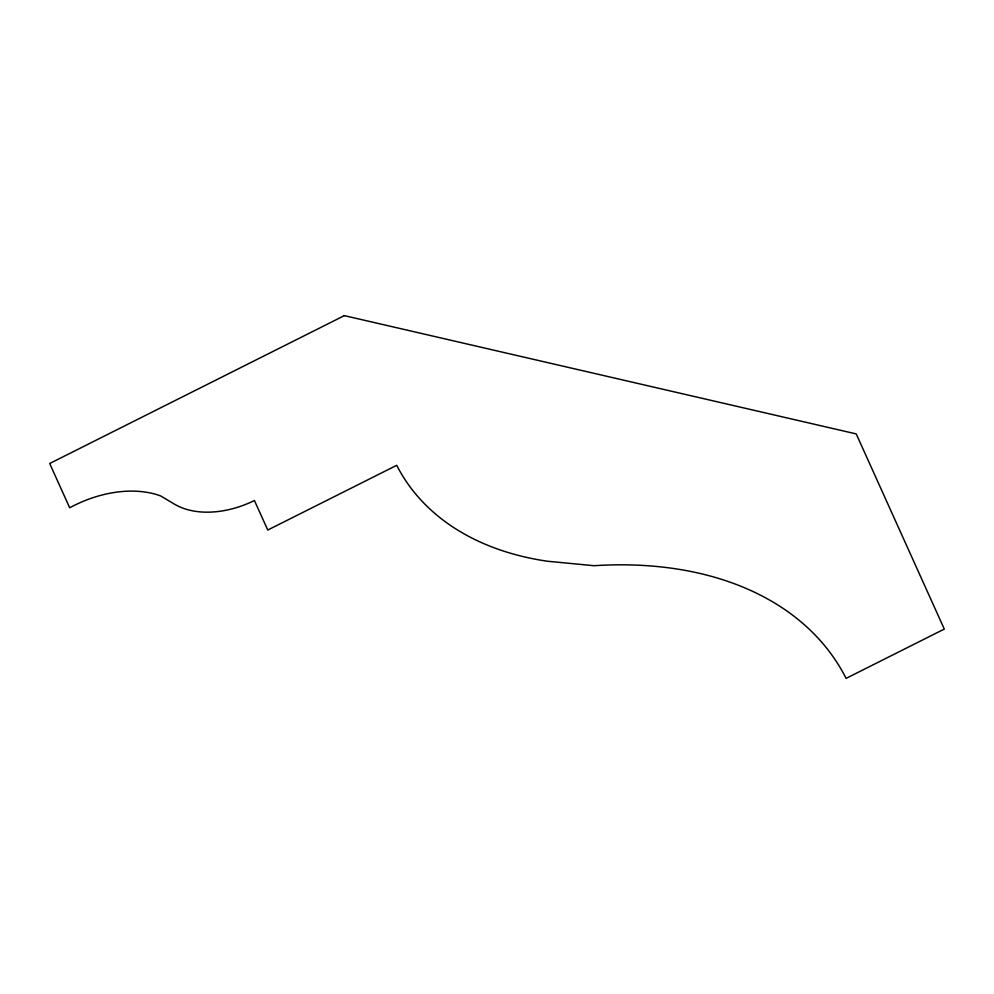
<?xml version="1.0" encoding="UTF-8"?>
<svg xmlns="http://www.w3.org/2000/svg" width="994" height="994" viewBox="0 0 994 994"><rect width="100%" height="100%" fill="white"/><g stroke="black" fill="none" stroke-linecap="round" stroke-linejoin="round"><path stroke-width="1.49" d="M344.322 315.632L49.7 463.502L69.679 507.772A99.872 67.083 -28.6 0 1 160.73 495.969L174.372 504.095A83.347 55.987 -28.6 0 0 254.427 500.529L267.746 530.038L396.718 465.316A339.923 228.334 -28.6 0 0 547.421 561.237L594.126 565.71A387.498 260.291 -28.6 0 1 846.093 678.368L944.3 629.078L856.232 433.918L344.322 315.632"/></g></svg>
